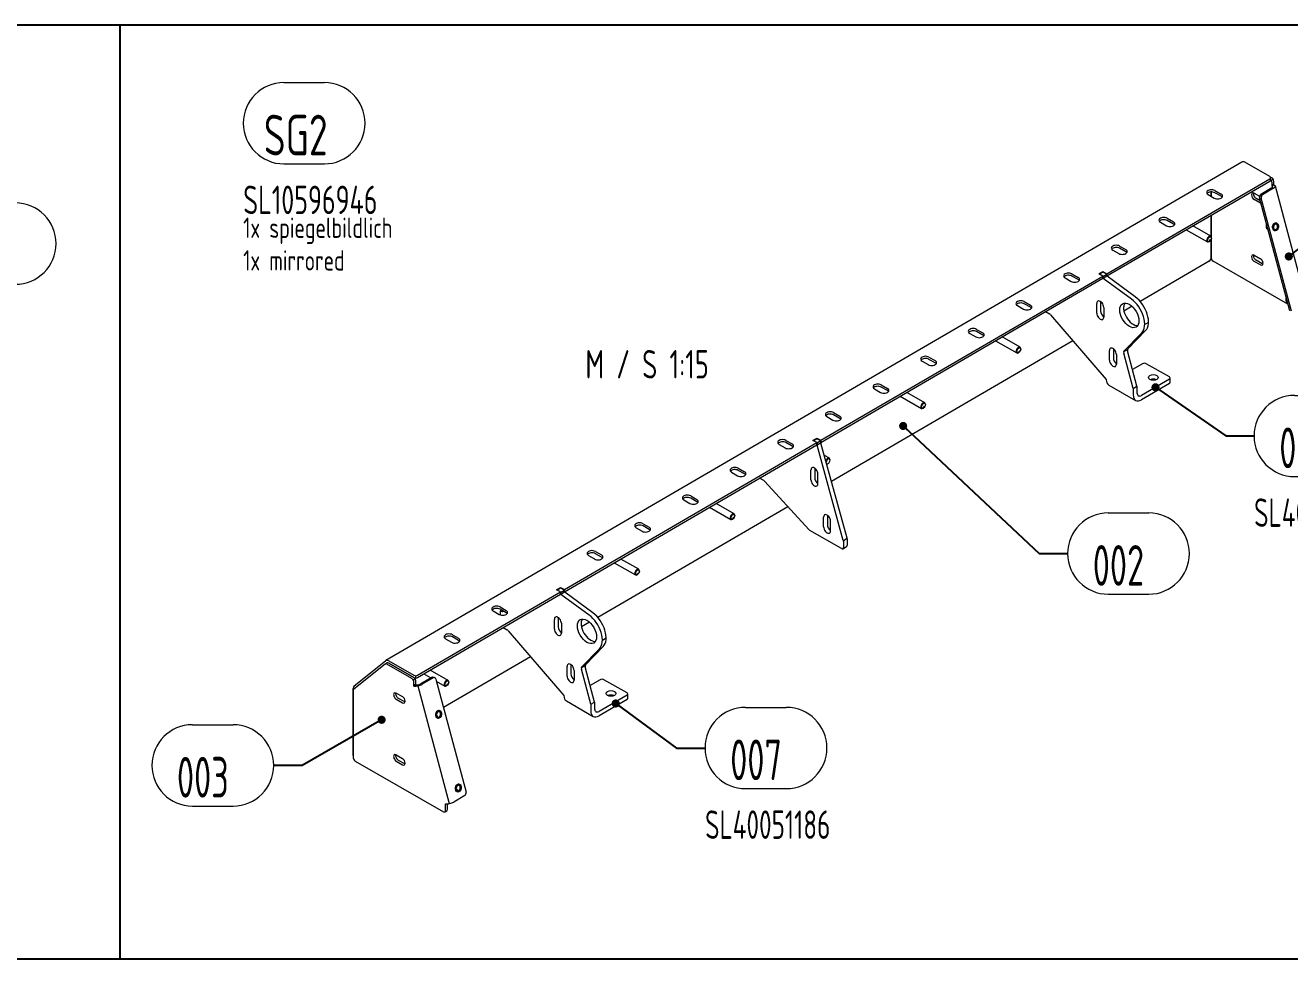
# Model space of a CAD drawing. Header units: millimetres. Extents: x 0 to 594, y 0 to 420.
# Drawn here: x 201.2 to 356.8, y 141.9 to 256.7 of the extents above; entities that cross this region are included whole.
import ezdxf
from ezdxf.lldxf.tags import DXFTag

# ---------------------------------------------------------------- set-up
doc = ezdxf.new("R2010")
doc.units = ezdxf.units.MM
doc.layers.add('1', color=7, linetype='Continuous', true_color=0xffffff)
doc.styles.add('iso-1', font='isocp.shx')
tags = doc.linetypes.add('PHANTOM', pattern=[50.5, 18, -6.5, 6.5, -6.5, 6.5, -6.5]).pattern_tags.tags
tags[14:15] = [DXFTag(74, 4), DXFTag(75, 0), DXFTag(340, '0'), DXFTag(46, 0.0), DXFTag(50, 0.0), DXFTag(44, 0.0), DXFTag(45, 0.0)]
tags[12:13] = [DXFTag(74, 4), DXFTag(75, 0), DXFTag(340, '0'), DXFTag(46, 0.0), DXFTag(50, 0.0), DXFTag(44, 0.0), DXFTag(45, 0.0)]
tags[10:11] = [DXFTag(74, 4), DXFTag(75, 0), DXFTag(340, '0'), DXFTag(46, 0.0), DXFTag(50, 0.0), DXFTag(44, 0.0), DXFTag(45, 0.0)]
tags[8:9] = [DXFTag(74, 4), DXFTag(75, 0), DXFTag(340, '0'), DXFTag(46, 0.0), DXFTag(50, 0.0), DXFTag(44, 0.0), DXFTag(45, 0.0)]
tags[6:7] = [DXFTag(74, 4), DXFTag(75, 0), DXFTag(340, '0'), DXFTag(46, 0.0), DXFTag(50, 0.0), DXFTag(44, 0.0), DXFTag(45, 0.0)]
tags[4:5] = [DXFTag(74, 4), DXFTag(75, 0), DXFTag(340, '0'), DXFTag(46, 0.0), DXFTag(50, 0.0), DXFTag(44, 0.0), DXFTag(45, 0.0)]
doc.dimstyles.get("Standard").update_dxf_attribs({"dimtxt": 0.18, "dimasz": 0.18, "dimexe": 0.18, "dimexo": 0.0625, "dimgap": 0.09, "dimtad": 0, "dimtih": 1, "dimtoh": 1, "dimdec": 4, "dimzin": 0, "dimdsep": 46, "dimtxsty": 'Standard', "dimcen": 0.09, "dimadec": 0, "dimazin": 0, "dimtfac": 1, "dimtdec": 4, "dimtofl": 0, "dimtmove": 0, "dimatfit": 3, "dimfxl": 1, "dimtolj": 1, "dimtzin": 0, "dimarcsym": 0})

# ---------------------------------------------------------------- blocks, each defined once
blk = doc.blocks.new('GROUPED_GEOM15')
at = {"layer": '1', "color": 4, "lineweight": 18}
for p, q in [((194.98, 234.86), (199.98, 234.86)), ((194.98, 224.86), (199.98, 224.86))]:
    blk.add_line(p, q, dxfattribs=at)
for centre, start, end in [((194.98, 229.86), 90, 269.9999), ((199.98, 229.86), 270, 89.9999)]:
    blk.add_arc(centre, 5, start, end, dxfattribs=at)
at = {"layer": '1', "color": 2, "linetype": 'Continuous', "lineweight": 18, "insert": (192.79, 225.9), "char_height": 5, "attachment_point": 7, "line_spacing_factor": 0.963855, "style": 'iso-1'}
blk.add_mtext('\\W0.7128;004', dxfattribs=at)
blk = doc.blocks.new('GROUPED_GEOM19')
at = {"layer": '1', "color": 4, "lineweight": 18}
for p, q in [((357.46, 211.19), (362.46, 211.19)), ((357.46, 201.19), (362.46, 201.19))]:
    blk.add_line(p, q, dxfattribs=at)
for centre, start, end in [((357.46, 206.19), 90, 269.9999), ((362.46, 206.19), 270, 89.9999)]:
    blk.add_arc(centre, 5, start, end, dxfattribs=at)
at = {"layer": '1', "color": 2, "linetype": 'Continuous', "lineweight": 18, "insert": (355.56, 202.23), "char_height": 5, "attachment_point": 7, "line_spacing_factor": 0.963855, "style": 'iso-1'}
blk.add_mtext('\\W0.6850;007', dxfattribs=at)
blk = doc.blocks.new('GROUPED_GEOM20')
at = {"layer": '1', "color": 4, "lineweight": 18}
for p, q in [((289.87, 172.79), (294.87, 172.79)), ((289.87, 162.79), (294.87, 162.79))]:
    blk.add_line(p, q, dxfattribs=at)
for centre, start, end in [((289.87, 167.79), 90, 269.9999), ((294.87, 167.79), 270, 89.9999)]:
    blk.add_arc(centre, 5, start, end, dxfattribs=at)
at = {"layer": '1', "color": 2, "linetype": 'Continuous', "lineweight": 18, "insert": (287.97, 163.83), "char_height": 5, "attachment_point": 7, "line_spacing_factor": 0.963855, "style": 'iso-1'}
blk.add_mtext('\\W0.6850;007', dxfattribs=at)
blk = doc.blocks.new('GROUPED_GEOM21')
at = {"layer": '1', "color": 4, "lineweight": 18}
for p, q in [((233.02, 249.68), (238.02, 249.68)), ((233.02, 239.68), (238.02, 239.68))]:
    blk.add_line(p, q, dxfattribs=at)
for centre, start, end in [((233.02, 244.68), 90, 269.9999), ((238.02, 244.68), 270, 89.9999)]:
    blk.add_arc(centre, 5, start, end, dxfattribs=at)
at = {"layer": '1', "color": 2, "linetype": 'Continuous', "lineweight": 18, "insert": (230.56, 240.72), "char_height": 5, "attachment_point": 7, "line_spacing_factor": 0.963855, "style": 'iso-1'}
blk.add_mtext('\\W0.7524;SG2', dxfattribs=at)
blk = doc.blocks.new('GROUPED_GEOM24')
at = {"layer": '1', "color": 4, "lineweight": 18}
for p, q in [((221.77, 170.65), (226.77, 170.65)), ((221.77, 160.65), (226.77, 160.65))]:
    blk.add_line(p, q, dxfattribs=at)
for centre, start, end in [((221.77, 165.65), 90, 269.9999), ((226.77, 165.65), 270, 89.9999)]:
    blk.add_arc(centre, 5, start, end, dxfattribs=at)
at = {"layer": '1', "color": 2, "linetype": 'Continuous', "lineweight": 18, "insert": (219.86, 161.69), "char_height": 5, "attachment_point": 7, "line_spacing_factor": 0.963855, "style": 'iso-1'}
blk.add_mtext('\\W0.6850;003', dxfattribs=at)
blk = doc.blocks.new('GROUPED_GEOM26')
at = {"layer": '1', "color": 4, "lineweight": 18}
for p, q in [((334.5, 196.72), (339.5, 196.72)), ((334.5, 186.72), (339.5, 186.72))]:
    blk.add_line(p, q, dxfattribs=at)
for centre, start, end in [((334.5, 191.72), 90, 269.9999), ((339.5, 191.72), 270, 89.9999)]:
    blk.add_arc(centre, 5, start, end, dxfattribs=at)
at = {"layer": '1', "color": 2, "linetype": 'Continuous', "lineweight": 18, "insert": (332.6, 187.76), "char_height": 5, "attachment_point": 7, "line_spacing_factor": 0.963855, "style": 'iso-1'}
blk.add_mtext('\\W0.6850;002', dxfattribs=at)

msp = doc.modelspace()

# ---------------------------------------------------------------- linework, layer by layer
at = {"layer": '1', "color": 4, "linetype": 'Continuous', "lineweight": 25}
for p, q in [((394.38896, 256.728821), (24.829653, 256.728821)), ((25.616633, 141.858927), (394.38896, 141.858927))]:
    msp.add_line(p, q, dxfattribs=at)
at = {"layer": '1', "color": 4, "linetype": 'PHANTOM', "lineweight": 25}
msp.add_line((212.860909, 141.858927), (212.860909, 256.728821), dxfattribs=at)
at = {"layer": '1', "color": 7, "linetype": 'Continuous', "lineweight": 18}
for p, q in [((350.950708, 239.90309), (245.576818, 178.539543)), ((354.390907, 238.110202), (351.319744, 239.868142)), ((334.33904, 226.159832), (354.392935, 237.838039)), ((334.33904, 225.887667), (354.392935, 237.565874)), ((354.634874, 236.707925), (353.273696, 235.915256)), ((354.857312, 236.673687), (353.496135, 235.881017)), ((354.411772, 238.097095), (354.625592, 237.974704)), ((354.489554, 237.70137), (354.489554, 237.973535)), ((354.627621, 237.430376), (354.627621, 236.994911)), ((354.862307, 237.131578), (354.627621, 236.994911)), ((354.627621, 236.994911), (354.64957, 236.913012)), ((354.884256, 237.049679), (354.64957, 236.913012)), ((354.862307, 237.567043), (354.862307, 237.131578)), ((354.862307, 237.131578), (354.884256, 237.049679)), ((358.962417, 222.438321), (355.076284, 236.938845)), ((346.794125, 235.900374), (347.551611, 235.466787)), ((347.171116, 236.219527), (347.171116, 235.684533)), ((347.171116, 235.684513), (347.171116, 236.219498)), ((347.638994, 236.392376), (348.39648, 235.958789)), ((348.39648, 235.686624), (347.638994, 236.12021)), ((352.47352, 236.050599), (353.117596, 235.681928)), ((353.231006, 234.854949), (352.47352, 235.288535)), ((353.210809, 235.137511), (352.708205, 235.425202)), ((356.844183, 221.580159), (353.119972, 235.476494)), ((357.066621, 221.54592), (353.342411, 235.442256)), ((340.926982, 232.483696), (341.684468, 232.050109)), ((341.771851, 232.975697), (342.529337, 232.542111)), ((342.529337, 232.269945), (341.771851, 232.703532)), ((347.114171, 230.777325), (344.906073, 232.041246)), ((347.171116, 233.360288), (347.171116, 230.716156)), ((347.171116, 230.716118), (347.171116, 233.360255)), ((355.169957, 232.386267), (355.16184, 232.387516)), ((344.107797, 231.576393), (346.716751, 230.083022)), ((347.171116, 230.399108), (347.171116, 228.090219)), ((347.171116, 228.090219), (347.171116, 230.399085)), ((347.197481, 230.542069), (347.197074, 230.596967)), ((354.092433, 231.681237), (354.13051, 231.658095)), ((355.019851, 231.465047), (355.027968, 231.463797)), ((335.059839, 229.067017), (335.817325, 228.63343)), ((335.904708, 229.559019), (336.662194, 229.125432)), ((336.662194, 228.853267), (335.904708, 229.286853)), ((346.914254, 230.102875), (346.961798, 230.130326)), ((346.936431, 227.681386), (338.442443, 222.734988)), ((356.622261, 222.408197), (347.407831, 227.682558)), ((352.47352, 228.429964), (353.231006, 227.996377)), ((353.231006, 227.234314), (352.47352, 227.667901)), ((353.465692, 227.370981), (352.708205, 227.804568)), ((299.136182, 205.659761), (333.8462, 225.872831)), ((330.037565, 226.14234), (330.795051, 225.708754)), ((330.795051, 225.436588), (330.037565, 225.870175)), ((333.360936, 226.150598), (333.853776, 226.437599)), ((333.8462, 225.872831), (333.360936, 226.150598)), ((333.860774, 226.357596), (333.433749, 226.108922)), ((333.8462, 225.600666), (333.8462, 225.872831)), ((333.853776, 226.353521), (333.853776, 226.437599)), ((333.853776, 226.437599), (334.33904, 226.159832)), ((333.857934, 225.65483), (333.857934, 225.798015)), ((334.303635, 226.112115), (333.877549, 226.356008)), ((334.327306, 225.928164), (334.327306, 226.071349)), ((334.337524, 225.888535), (334.33904, 225.887667)), ((334.33904, 225.887667), (334.33904, 226.159832)), ((337.833348, 223.308528), (334.368072, 225.850924)), ((299.136182, 205.387596), (333.8462, 225.600666)), ((329.192696, 225.650339), (329.950182, 225.216752)), ((337.363976, 223.035193), (333.898701, 225.57759)), ((324.170421, 222.725662), (324.927908, 222.292075)), ((333.56982, 222.721612), (333.56982, 221.57874)), ((356.521266, 222.61841), (356.559343, 222.595267)), ((323.325553, 222.23366), (324.083039, 221.800073)), ((324.927908, 222.019909), (324.170421, 222.453496)), ((326.787115, 221.489886), (327.291043, 221.201436)), ((327.399206, 221.109449), (334.260349, 213.129707)), ((333.100448, 221.305406), (333.100448, 222.502934)), ((333.95262, 222.015149), (333.95262, 220.817621)), ((337.431098, 222.14604), (336.434505, 221.565683)), ((317.45841, 218.816982), (318.215896, 218.383395)), ((318.303278, 219.308983), (319.060765, 218.875396)), ((319.060765, 218.603231), (318.303278, 219.036818)), ((323.645599, 217.110611), (321.4375, 218.374532)), ((336.441253, 216.62498), (338.638095, 218.87802)), ((336.910625, 216.898314), (339.107467, 219.151354)), ((330.151708, 217.906952), (300.437503, 200.60315)), ((320.639224, 217.909679), (323.248178, 216.416308)), ((323.445682, 216.436161), (323.493226, 216.463612)), ((323.728909, 216.875355), (323.728501, 216.930253)), ((334.662764, 215.512153), (334.662764, 216.709682)), ((335.132135, 216.92836), (335.132135, 215.785488)), ((337.574351, 212.049262), (336.410961, 216.390277)), ((338.043723, 212.322596), (336.880333, 216.663611)), ((311.591267, 215.400303), (312.348753, 214.966716)), ((312.436135, 215.892305), (313.193621, 215.458718)), ((313.193621, 215.186552), (312.436135, 215.620139)), ((335.514936, 216.221897), (335.514936, 215.024368)), ((338.719378, 215.073186), (337.497273, 214.361504)), ((342.031351, 213.448407), (339.190778, 215.074357)), ((342.129999, 212.767408), (342.129999, 213.31174)), ((305.724124, 211.983625), (306.48161, 211.550038)), ((306.568992, 212.475626), (307.326478, 212.042039)), ((307.326478, 211.769874), (306.568992, 212.203461)), ((334.564362, 212.458154), (337.878364, 210.561212)), ((337.574351, 212.049262), (338.043723, 212.322596)), ((337.574351, 212.049262), (337.574351, 211.232765)), ((338.043723, 212.322596), (338.043723, 211.5061)), ((342.03338, 213.176244), (338.606968, 211.180903)), ((342.03338, 212.631913), (338.606968, 210.636572)), ((308.904938, 211.076322), (311.513892, 209.582951)), ((311.911313, 210.277254), (309.703214, 211.541175)), ((300.701849, 209.058948), (301.459335, 208.625361)), ((301.459335, 208.353195), (300.701849, 208.786782)), ((311.711396, 209.602804), (311.75894, 209.630255)), ((311.994622, 210.041998), (311.994215, 210.096896)), ((299.85698, 208.566946), (300.614467, 208.133359)), ((294.834706, 205.642269), (295.592192, 205.208682)), ((298.158077, 205.650527), (298.650917, 205.937528)), ((298.643342, 205.37276), (298.158077, 205.650527)), ((298.66182, 205.85529), (298.234795, 205.606616)), ((298.650917, 205.848938), (298.650917, 205.937528)), ((298.650917, 205.937528), (299.136182, 205.659761)), ((298.678595, 205.853702), (299.104681, 205.609809)), ((299.128352, 205.569043), (299.128352, 205.427796)), ((299.136182, 205.387596), (299.136182, 205.659761)), ((267.570952, 187.278031), (298.643342, 205.37276)), ((267.570952, 187.005865), (298.643342, 205.100595)), ((293.989837, 205.150267), (294.747323, 204.716681)), ((295.592192, 204.936517), (294.834706, 205.370104)), ((298.643342, 205.100595), (298.643342, 205.37276)), ((298.658981, 205.295709), (298.658981, 205.154462)), ((301.886946, 193.342382), (298.674003, 205.050452)), ((299.130396, 205.390907), (299.136182, 205.387596)), ((302.356318, 193.615716), (299.143374, 205.323786)), ((300.177027, 203.443897), (299.562741, 203.795515)), ((299.977109, 202.769447), (300.024653, 202.796897)), ((300.260336, 203.208641), (300.259929, 203.263539)), ((288.122694, 201.733589), (288.88018, 201.300002)), ((288.967563, 202.225591), (289.725049, 201.792004)), ((289.725049, 201.519838), (288.967563, 201.953425)), ((292.098614, 200.695396), (291.584269, 200.989807)), ((297.901494, 200.8031), (297.901494, 202.000628)), ((298.370866, 202.219306), (298.370866, 201.076434)), ((298.753666, 200.315314), (298.753666, 201.512843)), ((297.689527, 194.634083), (292.195601, 200.615987)), ((282.255551, 198.31691), (283.013037, 197.883324)), ((283.10042, 198.808912), (283.857906, 198.375325)), ((283.857906, 198.10316), (283.10042, 198.536747)), ((288.44274, 196.61054), (286.234642, 197.874461)), ((295.074259, 197.479913), (271.675634, 183.853932)), ((285.436366, 197.409608), (288.04532, 195.916237)), ((288.52605, 196.375284), (288.525643, 196.430182)), ((299.46381, 195.009847), (299.46381, 196.207376)), ((299.933181, 196.426054), (299.933181, 195.283182)), ((276.388408, 194.900232), (277.145894, 194.466645)), ((277.233277, 195.392234), (277.990763, 194.958647)), ((277.990763, 194.686481), (277.233277, 195.120068)), ((288.242823, 195.93609), (288.290367, 195.96354)), ((300.315982, 194.522062), (300.315982, 195.719591)), ((301.665254, 192.334475), (297.786514, 194.554674)), ((301.901968, 193.238372), (301.901968, 192.471145)), ((302.37134, 193.511707), (302.37134, 192.744479)), ((270.521265, 191.483553), (271.278751, 191.049967)), ((271.366134, 191.975555), (272.12362, 191.541968)), ((272.12362, 191.269803), (271.366134, 191.70339)), ((301.832998, 192.31859), (302.302369, 192.591924)), ((273.70208, 190.576251), (276.311034, 189.08288)), ((276.708454, 189.777183), (274.500355, 191.041104)), ((276.508537, 189.102733), (276.556081, 189.130183)), ((276.791764, 189.541927), (276.791356, 189.596825)), ((249.488417, 176.747828), (267.078112, 186.99103)), ((266.592847, 187.268796), (267.085687, 187.555797)), ((267.078112, 186.99103), (266.592847, 187.268796)), ((267.092686, 187.475795), (266.66566, 187.227121)), ((267.078112, 186.718864), (267.078112, 186.99103)), ((267.085687, 187.471719), (267.085687, 187.555797)), ((267.085687, 187.555797), (267.570952, 187.278031)), ((267.089846, 186.773028), (267.089846, 186.916213)), ((267.535546, 187.230314), (267.10946, 187.474206)), ((267.559217, 187.046363), (267.559217, 187.189548)), ((267.569435, 187.006733), (267.570952, 187.005865)), ((267.570952, 187.005865), (267.570952, 187.278031)), ((271.065259, 184.426726), (267.599984, 186.969122)), ((249.488417, 176.475662), (267.078112, 186.718864)), ((270.595888, 184.153392), (267.130613, 186.695788)), ((258.786979, 184.650196), (259.544465, 184.21661)), ((259.631847, 185.142198), (260.389334, 184.708611)), ((260.389334, 184.436446), (259.631847, 184.870033)), ((259.633341, 184.626847), (259.633341, 184.174652)), ((259.823737, 184.7602), (259.647136, 184.657358)), ((266.801731, 183.839811), (266.801731, 182.696938)), ((260.019026, 182.608085), (260.522955, 182.319635)), ((260.631118, 182.227648), (267.492261, 174.247906)), ((266.33236, 182.423604), (266.33236, 183.621132)), ((267.184532, 183.133347), (267.184532, 181.935819)), ((270.664289, 183.264984), (269.667696, 182.684627)), ((252.919836, 181.233518), (253.677322, 180.799931)), ((253.764704, 181.72552), (254.52219, 181.291933)), ((254.52219, 181.019767), (253.764704, 181.453354)), ((263.384899, 179.025896), (252.658412, 172.779422)), ((269.673165, 177.743179), (271.870007, 179.996219)), ((270.142536, 178.016513), (272.339378, 180.269553)), ((245.507759, 178.114975), (241.617921, 175.011538)), ((241.682349, 175.435783), (245.54692, 178.519061)), ((245.756034, 178.260952), (245.521349, 178.124285)), ((248.782331, 176.337824), (245.689092, 178.1084)), ((249.017017, 176.474491), (245.923778, 178.245067)), ((245.945854, 178.504596), (249.017017, 176.746656)), ((245.945854, 178.232431), (249.017017, 176.474491)), ((267.894675, 176.630352), (267.894675, 177.82788)), ((268.364047, 178.046559), (268.364047, 176.903686)), ((270.806263, 173.16746), (269.642873, 177.508476)), ((271.275634, 173.440795), (270.112244, 177.78181)), ((249.019045, 175.494697), (249.019045, 175.930162)), ((249.253731, 175.631364), (249.253731, 176.066829)), ((251.185406, 176.46505), (249.824229, 175.67238)), ((251.407845, 176.430811), (250.046668, 175.638142)), ((250.233507, 176.909537), (251.098497, 176.414414)), ((253.239882, 176.110469), (251.031783, 177.374389)), ((251.539517, 176.45817), (251.317078, 176.492409)), ((251.723492, 176.265384), (255.447703, 162.369048)), ((251.789544, 176.018858), (252.842461, 175.416166)), ((253.323191, 175.875213), (253.322784, 175.930111)), ((268.746847, 177.340095), (268.746847, 176.142567)), ((271.951289, 176.191384), (270.729185, 175.479703)), ((275.263263, 174.566605), (272.422689, 176.192556)), ((241.560512, 166.862169), (241.560512, 175.120644)), ((241.562541, 174.868293), (241.562541, 166.590006)), ((246.864944, 174.550386), (247.62243, 174.116799)), ((249.253731, 175.631364), (249.019045, 175.494697)), ((249.040994, 175.412798), (249.019045, 175.494697)), ((249.27568, 175.549466), (249.040994, 175.412798)), ((249.27568, 175.549466), (249.253731, 175.631364)), ((253.039965, 175.436019), (253.087509, 175.463469)), ((275.36191, 173.885607), (275.36191, 174.429938)), ((246.864944, 173.788322), (247.62243, 173.354735)), ((247.09963, 173.924989), (247.857116, 173.491402)), ((267.796273, 173.576352), (271.110275, 171.67941)), ((270.806263, 173.16746), (271.275634, 173.440795)), ((270.806263, 173.16746), (270.806263, 172.350964)), ((271.275634, 173.440795), (271.275634, 172.624298)), ((275.265291, 174.294442), (271.83888, 172.299102)), ((275.265291, 173.750111), (271.83888, 171.754771)), ((251.992818, 171.468172), (252.000935, 171.466923)), ((252.142924, 172.389392), (252.134807, 172.390642)), ((246.864944, 166.929751), (247.62243, 166.496164)), ((241.799255, 166.182344), (252.690413, 159.948221)), ((246.864944, 166.167687), (247.62243, 165.734101)), ((247.09963, 166.304354), (247.857116, 165.870768)), ((255.293978, 161.930287), (253.932801, 161.137618)), ((254.421651, 162.405344), (254.429768, 162.404095)), ((254.571757, 163.326565), (254.56364, 163.327814)), ((252.927127, 160.084891), (252.927127, 160.912274)), ((253.161813, 160.221558), (253.161813, 160.906916)), ((252.858156, 159.932336), (253.092842, 160.069004))]:
    msp.add_line(p, q, dxfattribs=at)
at = {"layer": '1', "color": 6, "linetype": 'Continuous', "lineweight": 13}
for p, q in [((354.558439, 237.662253), (354.793125, 237.798921)), ((353.144242, 235.762391), (353.366681, 235.728153)), ((333.851016, 225.821203), (334.320388, 226.094537)), ((333.868832, 225.613845), (334.338204, 225.88718)), ((339.463557, 220.17059), (338.994186, 219.897255)), ((336.41018, 216.574484), (336.879552, 216.847818)), ((299.121434, 205.592231), (298.652062, 205.318897)), ((298.662293, 205.107122), (299.131656, 205.380451)), ((302.368027, 193.559046), (301.898664, 193.285717)), ((267.082928, 186.939401), (267.552299, 187.212736)), ((267.100744, 186.732044), (267.570115, 187.005378)), ((272.695469, 181.288788), (272.226097, 181.015454)), ((269.642092, 177.692682), (270.111463, 177.966017)), ((249.184549, 176.298707), (248.949863, 176.16204)), ((249.253731, 176.418711), (249.253731, 176.690877)), ((249.502883, 175.439998), (253.389016, 160.939473))]:
    msp.add_line(p, q, dxfattribs=at)
at = {"layer": '1', "color": 7, "linetype": 'Continuous', "lineweight": 18}
for centre, major_axis, ratio, start_param, end_param in [((351.319744, 239.269378), (0.369036, -0.633711), 0.5798295718, 2.3540334342, 3.1415859884), ((354.156221, 237.973535), (-0.333333, 0), 0.5773502692, 2.3604980418, 3.9312943686), ((354.156221, 237.70137), (0.333333, 0), 0.5773502692, 5.5020906954, 6.2831937126), ((354.390907, 237.565871), (0.167744, -0.288051), 0.5798295718, 0.7832371074, 1.9241752019), ((354.625592, 237.702539), (-0.167744, 0.288051), 0.5798295718, 3.924829761, 5.4956260878), ((354.367947, 236.749011), (0.386365, 0.103546), 0.3459179943, 5.3785607181, 6.9493570449), ((354.367947, 236.749011), (0.708337, 0.189834), 0.3459179943, 5.3785607181, 6.9493570449), ((347.21656, 236.146375), (-0.6, 0), 0.5773502692, 3.9312943686, 7.0728870222), ((347.21656, 235.874209), (-0.6, 0), 0.5773502692, 3.9312943686, 5.8794254247), ((347.974046, 235.712788), (-0.6, 0), 0.5773502692, 0.789701715, 3.9312943686), ((347.974046, 235.440623), (-0.6, 0), 0.5773502692, 3.5452711713, 3.9312943686), ((352.47352, 235.669567), (-0.234841, 0.403271), 0.5798295718, 5.4956260878, 8.6372187413), ((352.708205, 235.806234), (-0.234841, 0.403271), 0.5798295718, 0.5257246853, 2.3540334342), ((353.354658, 235.613161), (-0.05071, -0.329453), 0.7376573791, 3.6794978106, 5.2502941374), ((353.577096, 235.578923), (0.05071, 0.329453), 0.7376573791, 0.537905157, 2.1087014838), ((353.231006, 235.23598), (-0.234841, 0.403271), 0.5798295718, 2.3540334342, 2.5465050716), ((341.349416, 232.729696), (-0.6, 0), 0.5773502692, 3.9312943686, 7.0728870222), ((341.349416, 232.457531), (-0.6, 0), 0.5773502692, 3.9312943686, 5.8794254253), ((342.106903, 232.29611), (-0.6, 0), 0.5773502692, 0.789701715, 3.9312943686), ((342.106903, 232.023944), (-0.6, 0), 0.5773502692, 3.5452711713, 3.9312943686), ((354.240348, 232.057192), (0.062699, 0.40734), 0.7376573791, 1.1916018658, 2.1087014838), ((354.284836, 232.050345), (0.065416, 0.424995), 0.7376573791, 1.3199653789, 2.1087014838), ((355.090845, 231.926282), (0.070994, 0.461235), 0.7376573791, 0.0000055897, 2.1087014838), ((355.098962, 231.925032), (0.070994, 0.461235), 0.7376573791, 5.2502941374, 8.3918867909), ((355.098962, 231.925032), (-0.070994, -0.461235), 0.7376573791, 5.2502941374, 8.3918867909), ((355.098962, 231.925032), (0.05071, 0.329453), 0.7376573791, 5.2502941374, 8.3918867909), ((355.098962, 231.925032), (0.05071, 0.329453), 0.7376573791, 2.1087014838, 5.2502941374), ((346.915461, 230.430173), (-0.19871, -0.347152), 0.5748602738, 2.3626913342, 6.2831853072), ((354.240348, 232.057192), (0.062699, 0.40734), 0.7376573791, 2.1087014838, 2.8445213881), ((354.284836, 232.050345), (0.065416, 0.424995), 0.7376573791, 2.1087014838, 2.8974375894), ((355.090845, 231.926282), (0.070994, 0.461235), 0.7376573791, 2.1087014838, 3.1415982437), ((335.482273, 229.313018), (-0.6, 0), 0.5773502692, 3.9312943686, 7.0728870222), ((335.482273, 229.040852), (-0.6, 0), 0.5773502692, 3.9312943686, 5.8794254253), ((336.23976, 228.879431), (-0.6, 0), 0.5773502692, 0.789701715, 3.9312943686), ((336.23976, 228.607266), (-0.6, 0), 0.5773502692, 3.5452711719, 3.9312943686), ((346.915461, 230.430173), (-0.19871, -0.347152), 0.5748602738, 0, 0.783255628), ((346.936431, 227.953552), (0.165592, 0.289293), 0.5748602738, 3.9248482816, 5.4956446084), ((347.407831, 227.954723), (0.167744, -0.288051), 0.5798295718, 3.924829761, 5.4956260878), ((352.47352, 228.048932), (-0.234841, 0.403271), 0.5798295718, 5.4956260878, 8.6372187413), ((352.708205, 228.185599), (-0.234841, 0.403271), 0.5798295718, 0.5257246853, 2.3540334342), ((353.231006, 227.615346), (-0.234841, 0.403271), 0.5798295718, 2.3540334342, 5.4956260878), ((353.465692, 227.752013), (-0.234841, 0.403271), 0.5798295718, 2.3540334342, 2.6159146334), ((329.61513, 225.896339), (-0.6, 0), 0.5773502692, 3.9312943686, 7.0728870222), ((329.61513, 225.624174), (-0.6, 0), 0.5773502692, 3.9312943686, 5.8794254247), ((330.372616, 225.462753), (-0.6, 0), 0.5773502692, 0.789701715, 3.9312943686), ((333.834263, 225.811565), (0.016774, -0.028805), 0.5798295718, 0.7832371074, 1.8254604702), ((333.877549, 226.328791), (-0.016774, 0.028805), 0.5798295718, 5.4956260878, 6.2831840796), ((334.303635, 226.084899), (-0.016774, 0.028805), 0.5798295718, 3.924829761, 5.4956260878), ((334.374649, 225.901065), (0.033549, -0.05761), 0.5798295718, 3.924829761, 5.3562665595), ((330.372616, 225.190587), (-0.6, 0), 0.5773502692, 3.5452711719, 3.9312943686), ((333.905277, 225.627731), (-0.033549, 0.05761), 0.5798295718, 0.7832371074, 2.2146739059), ((323.747987, 222.479661), (-0.6, 0), 0.5773502692, 3.9312943686, 7.0728870222), ((333.526534, 222.259041), (-0.301939, 0.518491), 0.5798295718, 3.924829761, 7.0664224146), ((337.100922, 221.02955), (1.34195, -2.304405), 0.5798295718, 0.1595376645, 2.2146739059), ((337.570294, 221.302885), (1.34195, -2.304405), 0.5798295718, 0.1595376645, 2.2146739059), ((356.669181, 222.994365), (0.062699, 0.40734), 0.7376573791, 1.1916018658, 2.1087014838), ((356.669181, 222.994365), (0.062699, 0.40734), 0.7376573791, 2.1087014838, 2.8445213881), ((356.713669, 222.987517), (0.065416, 0.424995), 0.7376573791, 1.3199653782, 2.1087014838), ((356.713669, 222.987517), (0.065416, 0.424995), 0.7376573791, 2.1087014838, 2.8974375893), ((323.747987, 222.207495), (-0.6, 0), 0.5773502692, 3.9312943686, 5.8794254253), ((324.505473, 222.046074), (-0.6, 0), 0.5773502692, 0.789701715, 3.9312943686), ((324.505473, 221.773909), (-0.6, 0), 0.5773502692, 3.5452711719, 3.9312943686), ((327.291043, 220.929271), (-0.167744, 0.288051), 0.5798295718, 5.0210797277, 5.4956260878), ((333.526534, 221.061513), (-0.301939, 0.518491), 0.5798295718, 0.7832371074, 3.924829761), ((333.995906, 221.334847), (-0.301939, 0.518491), 0.5798295718, 0.7832371074, 2.2522752846), ((337.570294, 221.302885), (0.838719, -1.440253), 0.5798295718, 3.4264946263, 5.9982809121), ((317.880844, 219.062982), (-0.6, 0), 0.5773502692, 3.9312943686, 7.0728870222), ((317.880844, 218.790817), (-0.6, 0), 0.5773502692, 3.9312943686, 5.8794254247), ((318.63833, 218.629396), (-0.6, 0), 0.5773502692, 0.789701715, 3.9312943686), ((318.63833, 218.35723), (-0.6, 0), 0.5773502692, 3.5452711719, 3.9312943686), ((323.446889, 216.763459), (-0.19871, -0.347152), 0.5748602738, 2.3626913342, 6.2831853072), ((323.446889, 216.763459), (-0.19871, -0.347152), 0.5748602738, 0, 0.783255628), ((335.08885, 216.465789), (-0.301939, 0.518491), 0.5798295718, 3.924829761, 7.0664224146), ((336.6334, 216.356039), (-0.167744, 0.288051), 0.5798295718, 0.1595376645, 1.1323029578), ((337.102771, 216.629373), (0.167744, -0.288051), 0.5798295718, 3.3011303181, 4.2738956114), ((312.013701, 215.646304), (-0.6, 0), 0.5773502692, 3.9312943686, 7.0728870222), ((312.013701, 215.374138), (-0.6, 0), 0.5773502692, 3.9312943686, 5.8794254247), ((312.771187, 215.212717), (-0.6, 0), 0.5773502692, 0.789701715, 3.9312943686), ((312.771187, 214.940552), (-0.6, 0), 0.5773502692, 3.5452711713, 3.9312943686), ((335.08885, 215.268261), (-0.301939, 0.518491), 0.5798295718, 0.7832371074, 3.924829761), ((335.558221, 215.541595), (-0.301939, 0.518491), 0.5798295718, 0.7832371074, 2.2522752845), ((338.956092, 214.93769), (-0.333333, 0), 0.5773502692, 3.9312943686, 5.5020906954), ((341.796665, 213.31174), (-0.333333, 0), 0.5773502692, 2.3604980418, 3.9312943686), ((306.146558, 212.229625), (-0.6, 0), 0.5773502692, 3.9312943686, 7.0728870222), ((306.146558, 211.95746), (-0.6, 0), 0.5773502692, 3.9312943686, 5.8794254253), ((306.904044, 211.796039), (-0.6, 0), 0.5773502692, 0.789701715, 3.9312943686), ((306.904044, 211.523873), (-0.6, 0), 0.5773502692, 3.5452711719, 3.9312943686), ((335.292966, 213.731043), (-0.728605, -1.272889), 0.5748602738, 5.4956446084, 6.283178073), ((340.051876, 212.844724), (-0.6, 0), 0.5773502692, 4.0453734518, 5.3793722322), ((341.796665, 212.767408), (0.333333, 0), 0.5773502692, 5.5020906954, 6.2831937126), ((311.712602, 209.930102), (-0.19871, -0.347152), 0.5748602738, 2.3626913342, 6.2831853072), ((338.606968, 211.834101), (-0.728605, -1.272889), 0.5748602738, 5.4956446084, 7.0664409352), ((338.606968, 211.834101), (-0.397421, -0.694303), 0.5748602738, 5.4956446084, 7.0664409352), ((300.279415, 208.812947), (-0.6, 0), 0.5773502692, 3.9312943686, 7.0728870222), ((300.279415, 208.540781), (-0.6, 0), 0.5773502692, 3.9312943686, 5.8794254253), ((301.036901, 208.37936), (-0.6, 0), 0.5773502692, 0.789701715, 3.9312943686), ((311.712602, 209.930102), (-0.19871, -0.347152), 0.5748602738, 0, 0.783255628), ((301.036901, 208.107195), (-0.6, 0), 0.5773502692, 3.5452711713, 3.9312943686), ((294.412272, 205.396268), (-0.6, 0), 0.5773502692, 3.9312943686, 7.0728870222), ((294.412272, 205.124103), (-0.6, 0), 0.5773502692, 3.9312943686, 5.8794254247), ((298.678595, 205.826485), (-0.016774, 0.028805), 0.5798295718, 5.4956260878, 6.2831840796), ((299.104681, 205.582593), (-0.016774, 0.028805), 0.5798295718, 3.924829761, 5.4956260878), ((295.169758, 204.962682), (-0.6, 0), 0.5773502692, 0.789701715, 3.9312943686), ((295.169758, 204.690516), (-0.6, 0), 0.5773502692, 3.5452711719, 3.9312943686), ((298.635309, 205.309258), (0.016774, -0.028805), 0.5798295718, 0.7832371074, 2.0078201063), ((298.895695, 205.018966), (-0.167744, 0.288051), 0.5798295718, 0.7832371074, 1.141408796), ((299.365066, 205.2923), (0.167744, -0.288051), 0.5798295718, 3.924829761, 4.2830014496), ((298.32758, 201.756735), (0.301939, -0.518491), 0.5798295718, 0.7832371074, 3.924829761), ((299.978316, 203.096745), (-0.19871, -0.347152), 0.5748602738, 2.3626913342, 4.9144499675), ((300.025659, 203.069646), (0.165592, 0.289293), 0.5748602738, 0, 2.2572516311), ((300.025659, 203.069646), (0.165592, 0.289293), 0.5748602738, 2.9863956511, 3.924848282), ((299.978316, 203.096745), (-0.19871, -0.347152), 0.5748602738, 0.3291973151, 0.783255628), ((300.025659, 203.069646), (0.165592, 0.289293), 0.5748602738, 3.924848282, 6.2831853072), ((288.545129, 201.97959), (-0.6, 0), 0.5773502692, 3.9312943686, 7.0728870222), ((288.545129, 201.707424), (-0.6, 0), 0.5773502692, 3.9312943686, 5.8794254253), ((289.302615, 201.546003), (-0.6, 0), 0.5773502692, 0.789701715, 3.9312943686), ((289.302615, 201.273838), (-0.6, 0), 0.5773502692, 3.5452711719, 3.9312943686), ((298.32758, 200.559207), (0.301939, -0.518491), 0.5798295718, 3.924829761, 7.0664224146), ((298.796952, 200.832541), (0.301939, -0.518491), 0.5798295718, 3.924829761, 5.3938679382), ((292.098614, 200.42323), (-0.167744, 0.288051), 0.5798295718, 5.0734771315, 5.4956260878), ((282.677985, 198.562911), (-0.6, 0), 0.5773502692, 3.9312943686, 7.0728870222), ((282.677985, 198.290746), (-0.6, 0), 0.5773502692, 3.9312943686, 5.8794254253), ((283.435472, 198.129325), (-0.6, 0), 0.5773502692, 0.789701715, 3.9312943686), ((283.435472, 197.857159), (-0.6, 0), 0.5773502692, 3.5452711719, 3.9312943686), ((288.24403, 196.263388), (-0.19871, -0.347152), 0.5748602738, 2.3626913342, 6.2831853072), ((299.889896, 195.963483), (0.301939, -0.518491), 0.5798295718, 0.7832371074, 3.924829761), ((276.810842, 195.146233), (-0.6, 0), 0.5773502692, 3.9312943686, 7.0728870222), ((276.810842, 194.874067), (-0.6, 0), 0.5773502692, 3.9312943686, 5.8794254247), ((277.568329, 194.712646), (-0.6, 0), 0.5773502692, 0.789701715, 3.9312943686), ((277.568329, 194.44048), (-0.6, 0), 0.5773502692, 3.5452711713, 3.9312943686), ((288.24403, 196.263388), (-0.19871, -0.347152), 0.5748602738, 0, 0.783255628), ((297.786514, 194.82684), (0.167744, -0.288051), 0.5798295718, 5.0734771315, 5.4956260878), ((299.889896, 194.765955), (0.301939, -0.518491), 0.5798295718, 3.924829761, 7.0664224146), ((300.359267, 195.039289), (0.301939, -0.518491), 0.5798295718, 3.924829761, 5.3938679382), ((301.665254, 193.373868), (0.167744, -0.288051), 0.5798295718, 0.7832371074, 1.141408796), ((302.134625, 193.647203), (-0.167744, 0.288051), 0.5798295718, 3.924829761, 4.2830014496), ((270.943699, 191.729554), (-0.6, 0), 0.5773502692, 3.9312943686, 7.0728870222), ((270.943699, 191.457389), (-0.6, 0), 0.5773502692, 3.9312943686, 5.8794254247), ((271.701185, 191.295967), (-0.6, 0), 0.5773502692, 0.789701715, 3.9312943686), ((301.665254, 192.606641), (0.167744, -0.288051), 0.5798295718, 5.4956260878, 7.0664224146), ((302.134625, 192.879975), (-0.167744, 0.288051), 0.5798295718, 3.1415914425, 3.924829761), ((271.701185, 191.023802), (-0.6, 0), 0.5773502692, 3.5452711713, 3.9312943686), ((276.509744, 189.430031), (-0.19871, -0.347152), 0.5748602738, 2.3626913342, 6.2831853072), ((276.509744, 189.430031), (-0.19871, -0.347152), 0.5748602738, 0, 0.783255628), ((267.066175, 186.929763), (0.016774, -0.028805), 0.5798295718, 0.7832371074, 1.8254604702), ((267.10946, 187.44699), (-0.016774, 0.028805), 0.5798295718, 5.4956260878, 6.2831840961), ((267.535546, 187.203097), (-0.016774, 0.028805), 0.5798295718, 3.924829761, 5.4956260878), ((267.60656, 187.019263), (0.033549, -0.05761), 0.5798295718, 3.924829761, 5.3562665595), ((259.209413, 184.896197), (-0.6, 0), 0.5773502692, 3.9312943686, 7.0728870222), ((267.137189, 186.745929), (-0.033549, 0.05761), 0.5798295718, 0.7832371074, 2.2146739059), ((259.209413, 184.624032), (-0.6, 0), 0.5773502692, 3.9312943686, 5.8794254247), ((259.966899, 184.46261), (-0.6, 0), 0.5773502692, 0.789701715, 3.9312943686), ((259.680684, 184.599748), (0.033549, -0.05761), 0.5798295718, 2.416574196, 3.924829761), ((259.633341, 185.496074), (-0.503231, 0.864152), 0.5798295718, 2.416574196, 3.0494555555), ((259.966899, 184.190445), (-0.6, 0), 0.5773502692, 3.5452711713, 3.9312943686), ((266.758446, 183.37724), (-0.301939, 0.518491), 0.5798295718, 3.924829761, 7.0664224146), ((270.332834, 182.147749), (1.34195, -2.304405), 0.5798295718, 0.1595376645, 2.2146739059), ((270.802205, 182.421083), (1.34195, -2.304405), 0.5798295718, 0.1595376645, 2.2146739059), ((260.522955, 182.047469), (-0.167744, 0.288051), 0.5798295718, 5.0210797277, 5.4956260878), ((266.758446, 182.179712), (-0.301939, 0.518491), 0.5798295718, 0.7832371074, 3.924829761), ((267.227817, 182.453046), (-0.301939, 0.518491), 0.5798295718, 0.7832371074, 2.2522752845), ((270.802205, 182.421083), (0.838719, -1.440253), 0.5798295718, 3.4264946263, 5.9982809121), ((253.34227, 181.479519), (-0.6, 0), 0.5773502692, 3.9312943686, 7.0728870222), ((253.34227, 181.207353), (-0.6, 0), 0.5773502692, 3.9312943686, 5.8794254247), ((254.099756, 181.045932), (-0.6, 0), 0.5773502692, 0.789701715, 3.9312943686), ((254.099756, 180.773766), (-0.6, 0), 0.5773502692, 3.5452711713, 3.9312943686), ((245.689092, 177.836235), (0.167744, -0.288051), 0.5798295718, 2.3540334342, 3.2266980602), ((245.945854, 177.905832), (-0.369036, 0.633711), 0.5798295718, 5.4956260878, 6.3682907138), ((245.923778, 177.972902), (-0.167744, 0.288051), 0.5798295718, 5.4956260878, 6.283178642), ((268.320761, 177.583988), (-0.301939, 0.518491), 0.5798295718, 3.924829761, 7.0664224146), ((269.865312, 177.474237), (-0.167744, 0.288051), 0.5798295718, 0.1595376645, 1.1323029578), ((270.334683, 177.747572), (0.167744, -0.288051), 0.5798295718, 3.3011303181, 4.2738956114), ((248.782331, 176.065658), (0.167744, -0.288051), 0.5798295718, 0.7832371074, 2.3540334342), ((249.251702, 176.883323), (-0.333333, 0), 0.5773502692, 0.789701715, 2.3604980418), ((249.251702, 176.611158), (0.333333, 0), 0.5773502692, 3.9312943686, 5.5020906954), ((249.017017, 176.202325), (-0.167744, 0.288051), 0.5798295718, 3.924829761, 5.4956260878), ((251.266368, 176.162955), (-0.05071, -0.329453), 0.7376573791, 3.1415737, 3.6794978106), ((251.488806, 176.128717), (0.05071, 0.329453), 0.7376573791, 5.2502941374, 6.8210904642), ((253.041171, 175.763317), (-0.19871, -0.347152), 0.5748602738, 2.3626913342, 6.2831853072), ((268.320761, 176.386459), (-0.301939, 0.518491), 0.5798295718, 0.7832371074, 3.924829761), ((268.790133, 176.659794), (-0.301939, 0.518491), 0.5798295718, 0.7832371074, 2.2522752846), ((272.188004, 176.055888), (-0.333333, 0), 0.5773502692, 3.9312943686, 5.5020906954), ((242.081284, 174.822554), (-0.369036, 0.633711), 0.5798295718, 0.0851054066, 0.7832371074), ((241.799255, 174.732798), (0.167744, -0.288051), 0.5798295718, 3.2266980602, 3.924829761), ((246.864944, 174.169354), (0.234841, -0.403271), 0.5798295718, 2.3540334342, 5.4956260878), ((247.09963, 174.306021), (0.234841, -0.403271), 0.5798295718, 3.6673173382, 5.4956260878), ((249.557303, 175.713466), (0.708337, 0.189834), 0.3459179943, 3.8077643913, 5.3785607181), ((249.557303, 175.713466), (0.386365, 0.103546), 0.3459179943, 3.8077643913, 5.3785607181), ((253.041171, 175.763317), (-0.19871, -0.347152), 0.5748602738, 0, 0.783255628), ((273.283788, 173.962922), (-0.6, 0), 0.5773502692, 4.0453734518, 5.3793722322), ((275.028577, 174.429938), (-0.333333, 0), 0.5773502692, 2.3604980418, 3.9312943686), ((247.62243, 173.735767), (0.234841, -0.403271), 0.5798295718, 5.4956260878, 8.6372187413), ((247.857116, 173.872434), (0.234841, -0.403271), 0.5798295718, 5.4956260878, 5.757507287), ((268.524878, 174.849241), (-0.728605, -1.272889), 0.5748602738, 5.4956446084, 6.283178073), ((275.028577, 173.885607), (0.333333, 0), 0.5773502692, 5.5020906954, 6.2831937126), ((252.071929, 171.928157), (0.070994, 0.461235), 0.7376573791, 5.2502941374, 8.3918867909), ((252.063812, 171.929407), (0.070994, 0.461235), 0.7376573791, 0.0000055901, 2.1087014838), ((252.063812, 171.929407), (0.070994, 0.461235), 0.7376573791, 2.1087014838, 3.1415982433), ((252.071929, 171.928157), (-0.070994, -0.461235), 0.7376573791, 5.2502941374, 8.3918867909), ((252.071929, 171.928157), (0.05071, 0.329453), 0.7376573791, 5.2502941374, 8.3918867909), ((252.071929, 171.928157), (0.05071, 0.329453), 0.7376573791, 2.1087014838, 5.2502941374), ((271.83888, 172.952299), (-0.728605, -1.272889), 0.5748602738, 5.4956446084, 7.0664409352), ((271.83888, 172.952299), (-0.397421, -0.694303), 0.5748602738, 5.4956446084, 7.0664409352), ((241.795198, 166.998836), (-0.165592, -0.289293), 0.5748602738, 5.4956446084, 5.6272478861), ((241.799255, 166.45451), (0.167744, -0.288051), 0.5798295718, 3.924829761, 5.4956260878), ((246.864944, 166.548719), (0.234841, -0.403271), 0.5798295718, 2.3540334342, 5.4956260878), ((247.09963, 166.685386), (0.234841, -0.403271), 0.5798295718, 3.6673173382, 5.4956260878), ((247.62243, 166.115132), (0.234841, -0.403271), 0.5798295718, 5.4956260878, 8.6372187413), ((247.857116, 166.251799), (0.234841, -0.403271), 0.5798295718, 5.4956260878, 5.7575072872), ((254.492645, 162.866579), (0.070994, 0.461235), 0.7376573791, 0.0000055897, 2.1087014838), ((254.500762, 162.86533), (0.070994, 0.461235), 0.7376573791, 5.2502941374, 8.3918867909), ((254.492645, 162.866579), (0.070994, 0.461235), 0.7376573791, 2.1087014838, 3.1415982437), ((254.500762, 162.86533), (-0.070994, -0.461235), 0.7376573791, 5.2502941374, 8.3918867909), ((254.500762, 162.86533), (0.05071, 0.329453), 0.7376573791, 5.2502941374, 8.3918867909), ((254.500762, 162.86533), (0.05071, 0.329453), 0.7376573791, 2.1087014838, 5.2502941374), ((255.213017, 162.232381), (0.05071, 0.329453), 0.7376573791, 3.6794978106, 5.2502941374), ((253.443436, 161.212942), (0.708337, 0.189834), 0.3459179943, 3.8077643913, 5.3785607181), ((252.690413, 160.220387), (0.167744, -0.288051), 0.5798295718, 5.4956260878, 7.0664224146), ((252.925098, 160.357054), (-0.167744, 0.288051), 0.5798295718, 3.1415914425, 3.924829761)]:
    msp.add_ellipse(centre, major_axis=major_axis, ratio=ratio, start_param=start_param, end_param=end_param, dxfattribs=at)
for centre, major_axis, ratio in [((355.098962, 231.925032), (-0.074706, -0.485351), 0.7376573791), ((346.962804, 230.403074), (0.165592, 0.289293), 0.5748602738), ((337.100922, 221.02955), (0.838719, -1.440253), 0.5798295718), ((323.494232, 216.73636), (0.165592, 0.289293), 0.5748602738), ((340.051876, 213.389055), (-0.6, 0), 0.5773502692), ((311.759945, 209.903003), (0.165592, 0.289293), 0.5748602738), ((288.291373, 196.236289), (0.165592, 0.289293), 0.5748602738), ((276.557087, 189.402932), (0.165592, 0.289293), 0.5748602738), ((270.332834, 182.147749), (0.838719, -1.440253), 0.5798295718), ((253.088514, 175.736218), (0.165592, 0.289293), 0.5748602738), ((273.283788, 174.507253), (-0.6, 0), 0.5773502692), ((252.071929, 171.928157), (-0.074706, -0.485351), 0.7376573791), ((254.500762, 162.86533), (-0.074706, -0.485351), 0.7376573791)]:
    msp.add_ellipse(centre, major_axis=major_axis, ratio=ratio, dxfattribs=at)
at = {"layer": '1', "color": 7, "linetype": 'Continuous', "lineweight": 13}
for centre in [(346.915461, 230.430173), (323.446889, 216.763459), (311.712602, 209.930102), (288.24403, 196.263388), (276.509744, 189.430031), (253.041171, 175.763317)]:
    msp.add_ellipse(centre, major_axis=(0.163158, 0.28504), ratio=0.5748602738, start_param=0.0560923957, end_param=4.768481376, dxfattribs=at)

# ---------------------------------------------------------------- block references
at = {"layer": '1', "color": 4, "linetype": 'Continuous', "lineweight": 18}
for name in ['GROUPED_GEOM21', 'GROUPED_GEOM15', 'GROUPED_GEOM19', 'GROUPED_GEOM26', 'GROUPED_GEOM20', 'GROUPED_GEOM24']:
    msp.add_blockref(name, (0, 0), dxfattribs=at)

# ---------------------------------------------------------------- texts
at = {"layer": '1', "color": 2, "linetype": 'Continuous', "lineweight": 18, "char_height": 3.5, "line_spacing_factor": 0.963855, "style": 'iso-1'}
for s, insert, attachment_point in [('\\W0.7408;SL10596946', (228.01683, 233.495503), 7), ('\\W0.7490;{\\H1.00x;M / S} {\\H1.00x;1:15}', (277.739668, 213.264128), 8), ('\\W0.7171;SL40051186', (352.463007, 195.00662), 7), ('\\W0.7171;SL40051186', (284.874887, 156.605684), 7)]:
    msp.add_mtext(s, dxfattribs=dict(at, insert=insert, attachment_point=attachment_point))
at = {"layer": '1', "color": 3, "linetype": 'Continuous', "lineweight": 13, "insert": (228.01683, 226.546745), "char_height": 2.5, "attachment_point": 7, "line_spacing_factor": 0.963855, "style": 'iso-1'}
msp.add_mtext('\\W0.7885;1x spiegelbildlich\\P1x mirrored', dxfattribs=at)

# ---------------------------------------------------------------- leaders
at = {"layer": '1', "color": 3, "linetype": 'Continuous', "lineweight": 13}
for points in [[(356.733239, 228.278191), (364.893159, 234.553573), (368.393159, 234.553573)], [(340.320174, 212.178574), (348.963007, 206.186524), (352.463007, 206.186524)], [(309.255565, 207.419255), (325.998762, 191.719584), (329.498762, 191.719584)], [(273.870717, 173.268978), (281.374887, 167.785589), (284.874887, 167.785589)], [(245.054997, 171.261632), (235.265078, 165.648663), (231.765078, 165.648663)]]:
    msp.add_leader(points, dimstyle='Standard', override={"dimasz": 1, "dimldrblk": 'Dot'}, dxfattribs=at)

doc.saveas('drawing.dxf')
